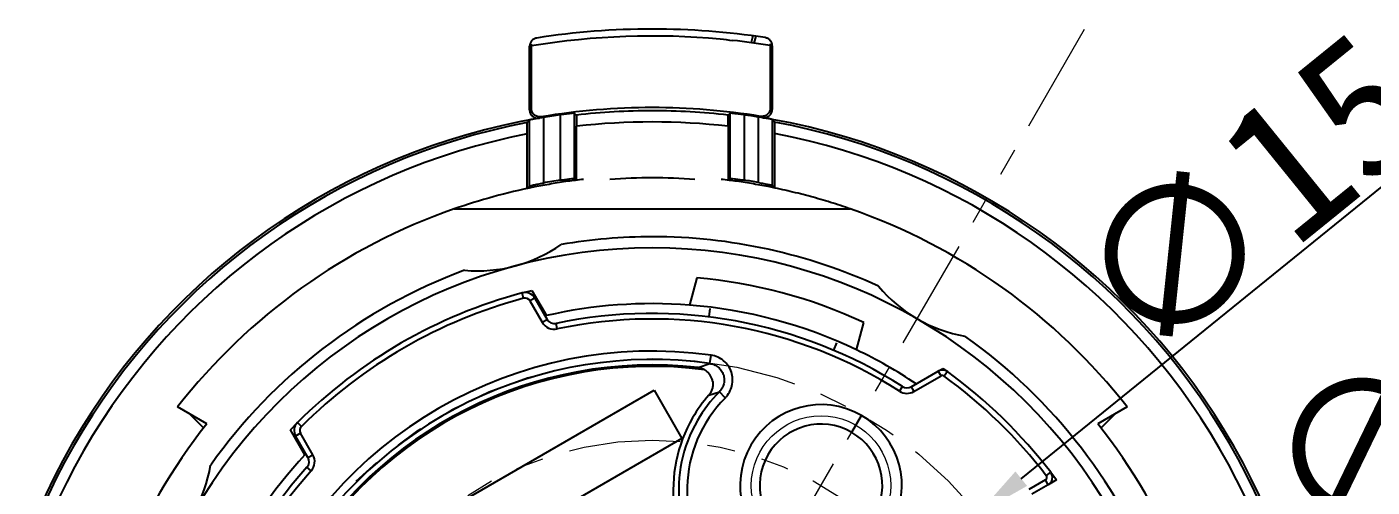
# Model space of a CAD drawing. Header units: millimetres. Extents: x 3975 to 4317, y 206 to 449.
# Drawn here: x 4228.3 to 4252.42, y 358.5 to 366.76 of the extents above; entities that cross this region are included whole.
import ezdxf

# ---------------------------------------------------------------- set-up
doc = ezdxf.new("R2010")
doc.units = ezdxf.units.MM
doc.linetypes.add('ACISOTGB', pattern=[9, 4, -1, 1, -1, 1, -1])
doc.layers.add('尺寸线', color=3, linetype='Continuous', lineweight=15)
doc.styles.add('VIEW 2.5', font='', dxfattribs={"height": 2.5})
doc.styles.get('VIEW 2.5').set_extended_font_data('SimSun')
doc.dimstyles.new('VIEW 2.5', dxfattribs={"dimtxt": 1, "dimasz": 1, "dimexe": 0.5, "dimexo": 0.2, "dimgap": 0.09, "dimtad": 1, "dimzin": 0, "dimdsep": 46, "dimtxsty": 'VIEW 2.5', "dimcen": 0.09, "dimclrd": 256, "dimclre": 256, "dimclrt": 256, "dimadec": 0, "dimazin": 0, "dimtp": 0.01, "dimtm": 0.01, "dimtfac": 0.6, "dimtmove": 0, "dimatfit": 0, "dimfxl": 1, "dimtolj": 1, "dimtzin": 0, "dimarcsym": 0})

# ---------------------------------------------------------------- blocks, each defined once
blk = doc.blocks.new('*D64')
at = {"layer": 'Defpoints', "color": 0, "transparency": 16777216}
for p in [(4236.338, 371.287), (4247.756, 367.574), (4223.02, 353.293), (4239.511, 353.293), (4239.511, 353.293)]:
    blk.add_point(p, dxfattribs=at)
at = {"layer": '尺寸线', "lineweight": -2, "transparency": 16777216}
for p, q in [((4247.856, 367.748), (4248.897, 369.55)), ((4222.82, 353.293), (4220.739, 353.293))]:
    blk.add_line(p, q, dxfattribs=at)
blk.add_arc((4239.511, 353.293), 18.272, 63.1361, 176.8639, dxfattribs=at)
at = {"layer": '尺寸线', "transparency": 16777216}
for points in [[(4247.847, 369.74), (4247.688, 369.446), (4248.647, 369.117)], [(4221.433, 354.288), (4221.1, 354.297), (4221.239, 353.293)]]:
    blk.add_solid(points, dxfattribs=at)
at = {"layer": '尺寸线', "transparency": 16777216, "insert": (4229.705, 370.277), "char_height": 2.5, "attachment_point": 5, "rotation": 30, "style": 'VIEW 2.5'}
blk.add_mtext('\\A1;120°', dxfattribs=at)
blk = doc.blocks.new('*D67')
at = {"layer": 'Defpoints', "color": 0, "transparency": 16777216}
for p in [(4245.225, 355.281), (4233.797, 351.305)]:
    blk.add_point(p, dxfattribs=at)
at = {"layer": '尺寸线', "lineweight": -2, "transparency": 16777216}
for p, q in [((4246.17, 355.609), (4262.008, 361.119)), ((4233.797, 351.305), (4245.225, 355.281)), ((4232.852, 350.977), (4231.908, 350.648))]:
    blk.add_line(p, q, dxfattribs=at)
at = {"layer": '尺寸线', "transparency": 16777216}
for points in [[(4246.115, 355.767), (4246.224, 355.452), (4245.225, 355.281)], [(4232.798, 351.134), (4232.907, 350.819), (4233.797, 351.305)]]:
    blk.add_solid(points, dxfattribs=at)
at = {"layer": '尺寸线', "transparency": 16777216, "insert": (4256.279, 360.545), "char_height": 2.5, "attachment_point": 5, "rotation": 19.1817, "style": 'VIEW 2.5'}
blk.add_mtext('\\A1;∅12.10', dxfattribs=at)
blk = doc.blocks.new('*D68')
at = {"layer": 'Defpoints', "color": 0, "transparency": 16777216}
for p in [(4245.349, 358.023), (4233.673, 348.562)]:
    blk.add_point(p, dxfattribs=at)
at = {"layer": '尺寸线', "lineweight": -2, "transparency": 16777216}
for p, q in [((4246.126, 358.653), (4257.398, 367.786)), ((4233.673, 348.562), (4245.349, 358.023)), ((4232.896, 347.933), (4232.119, 347.303))]:
    blk.add_line(p, q, dxfattribs=at)
at = {"layer": '尺寸线', "transparency": 16777216}
for points in [[(4246.021, 358.783), (4246.231, 358.524), (4245.349, 358.023)], [(4232.791, 348.062), (4233.001, 347.803), (4233.673, 348.562)]]:
    blk.add_solid(points, dxfattribs=at)
at = {"layer": '尺寸线', "transparency": 16777216, "insert": (4252.22, 365.315), "char_height": 2.5, "attachment_point": 5, "rotation": 39.017, "style": 'VIEW 2.5'}
blk.add_mtext('\\A1;∅15.03', dxfattribs=at)

msp = doc.modelspace()

# ---------------------------------------------------------------- linework, layer by layer
at = {"color": 7, "linetype": 'Continuous', "lineweight": 25}
for p, q in [((4241.316, 366.596), (4241.283, 366.474)), ((4241.366, 366.589), (4241.333, 366.468)), ((4237.311, 366.409), (4237.345, 366.449)), ((4237.311, 365.269), (4237.311, 366.409)), ((4237.345, 365.292), (4237.345, 366.449)), ((4241.627, 366.456), (4241.661, 366.416)), ((4241.627, 366.456), (4241.627, 365.3)), ((4241.661, 366.416), (4241.661, 365.277)), ((4237.345, 365.292), (4237.311, 365.269)), ((4237.486, 365.121), (4237.52, 365.144)), ((4237.559, 365.133), (4237.559, 363.956)), ((4237.863, 364.007), (4237.863, 365.179)), ((4238.113, 365.209), (4238.113, 364.039)), ((4240.909, 364.039), (4240.909, 365.209)), ((4241.159, 365.179), (4241.159, 364.007)), ((4241.413, 363.965), (4241.413, 365.141)), ((4241.452, 365.152), (4241.486, 365.129)), ((4241.661, 365.277), (4241.627, 365.3)), ((4237.309, 363.903), (4237.309, 365.087)), ((4238.153, 364.006), (4238.153, 364.974)), ((4240.869, 364.974), (4240.869, 364.006)), ((4241.662, 365.096), (4241.662, 365.099)), ((4241.662, 365.096), (4241.663, 365.096)), ((4241.663, 365.096), (4241.663, 363.913)), ((4237.269, 363.854), (4237.269, 364.837)), ((4241.703, 364.846), (4241.703, 363.867)), ((4241.663, 363.913), (4241.682, 363.872)), ((4235.961, 363.493), (4243.061, 363.493)), ((4240.308, 362.258), (4240.177, 361.767)), ((4237.179, 361.986), (4237.353, 362.03)), ((4237.353, 362.03), (4237.614, 361.579)), ((4237.205, 361.889), (4237.179, 361.986)), ((4237.404, 361.892), (4237.317, 361.842)), ((4237.317, 361.842), (4237.539, 361.459)), ((4237.404, 361.892), (4237.625, 361.509)), ((4240.544, 361.705), (4240.526, 361.556)), ((4237.539, 361.459), (4237.625, 361.509)), ((4237.807, 361.339), (4237.786, 361.437)), ((4243.171, 360.964), (4243.303, 361.455)), ((4242.764, 360.956), (4242.822, 361.092)), ((4240.543, 360.72), (4240.564, 360.869)), ((4240.331, 360.647), (4240.543, 360.72)), ((4244.152, 360.303), (4244.638, 360.583)), ((4244.638, 360.583), (4244.721, 360.631)), ((4244.688, 360.496), (4244.638, 360.583)), ((4244.721, 360.631), (4244.801, 360.574)), ((4244.801, 360.574), (4244.742, 360.493)), ((4243.943, 360.222), (4243.996, 360.306)), ((4244.202, 360.216), (4244.688, 360.496)), ((4233.48, 356.739), (4239.542, 360.239)), ((4239.542, 360.239), (4240.042, 359.373)), ((4240.524, 360.152), (4240.714, 360.212)), ((4240.82, 360.106), (4240.714, 360.211)), ((4244.152, 360.303), (4244.202, 360.216)), ((4231.524, 359.637), (4230.999, 359.94)), ((4248.023, 359.94), (4247.498, 359.637)), ((4231.213, 359.816), (4231.466, 359.563)), ((4233.023, 359.53), (4233.149, 359.659)), ((4233.149, 359.659), (4233.22, 359.588)), ((4243.086, 359.485), (4243.261, 359.788)), ((4247.556, 359.563), (4247.809, 359.816)), ((4233.284, 359.079), (4233.023, 359.53)), ((4233.204, 359.467), (4233.117, 359.417)), ((4233.338, 359.034), (4233.117, 359.417)), ((4233.425, 359.084), (4233.204, 359.467)), ((4240.042, 359.373), (4233.98, 355.873)), ((4233.394, 358.792), (4233.32, 358.859)), ((4233.338, 359.034), (4233.425, 359.084)), ((4246.56, 358.633), (4246.264, 358.462)), ((4246.61, 358.546), (4246.56, 358.633)), ((4246.575, 358.707), (4246.654, 358.768)), ((4246.757, 358.631), (4246.61, 358.546)), ((4246.654, 358.768), (4246.757, 358.631)), ((4246.61, 358.546), (4246.314, 358.375))]:
    msp.add_line(p, q, dxfattribs=at)
at = {"color": 7, "linetype": 'Continuous', "lineweight": 25, "flags": 128}
for points in [[(4238.152, 365.175), (4238.13, 365.194), (4238.113, 365.209)], [(4240.909, 365.209), (4240.887, 365.19), (4240.87, 365.175)], [(4237.309, 365.087), (4237.287, 365.061), (4237.27, 365.041)], [(4241.702, 365.05), (4241.68, 365.076), (4241.663, 365.096)], [(4238.126, 364.014), (4238.119, 364.028), (4238.113, 364.039)], [(4240.909, 364.039), (4240.902, 364.025), (4240.896, 364.014)], [(4237.289, 363.858), (4237.291, 363.863), (4237.309, 363.903)]]:
    msp.add_lwpolyline(points, dxfattribs=at)
at = {"color": 7, "linetype": 'Continuous', "lineweight": 25}
for centre, radius, start, end in [((4239.511, 353.293), 25.843, 75.4723, 165.4723), ((4239.511, 353.293), 25.543, 345.4723, 165.4723), ((4239.511, 353.293), 25.25, 90, 180), ((4239.511, 353.293), 25.183, 90, 179.6505), ((4239.511, 353.293), 25.25, 0, 90), ((4239.511, 353.293), 25.183, 0, 90), ((4239.511, 353.293), 25.843, 345.4723, 75.4723), ((4239.511, 353.293), 24.633, 0, 180), ((4239.511, 353.293), 13.3, 84.7397, 99.3707), ((4239.511, 353.293), 13.425, 90, 98.8832), ((4239.511, 353.293), 13.425, 81.3352, 90), ((4238.569, 349.776), 16.9, 81.8823, 82.6509), ((4239.511, 353.293), 13.3, 80.8475, 83.7634), ((4239.511, 353.293), 12.017, 90, 99.5351), ((4239.511, 353.293), 12, 97.8927, 99.3625), ((4239.511, 353.293), 11.959, 90, 96.5268), ((4239.511, 353.293), 12.017, 80.7035, 90), ((4239.511, 353.293), 11.959, 83.4732, 90), ((4239.511, 353.293), 12, 80.8793, 82.1073), ((4239.511, 353.293), 12, 79.6788, 80.5255), ((4239.511, 353.293), 12, 99.7137, 200.5255), ((4239.511, 353.293), 11.959, 100.7982, 150.2065), ((4239.511, 353.293), 11.759, 83.3702, 96.6298), ((4239.511, 353.293), 12, 339.7137, 79.6788), ((4239.511, 353.293), 11.959, 340.7982, 79.4456), ((4239.511, 353.293), 11.759, 100.9927, 199.2554), ((4239.511, 353.293), 11.759, 340.9927, 79.2554), ((4239.511, 353.293), 10.841, 98.7432, 100.3745), ((4239.511, 353.293), 10.756, 85.9478, 94.0522), ((4239.511, 353.293), 10.841, 79.8941, 81.2568), ((4239.511, 353.293), 10.8, 109.1881, 142.0164), ((4239.511, 353.293), 10.8, 37.9836, 70.8119), ((4239.511, 353.293), 9.7, 90, 99.7095), ((4239.511, 353.293), 9.7, 65.2905, 90), ((4239.511, 353.293), 9.5, 30, 210), ((4236.379, 364.981), 2.6, 264.8793, 305.1207), ((4239.511, 353.293), 9.7, 110.2905, 144.7095), ((4239.511, 353.293), 9, 65.083, 84.917), ((4245.561, 363.772), 2.6, 219.8793, 260.1207), ((4239.511, 353.293), 9, 105.0176, 134.9824), ((4239.511, 353.293), 8.9, 105.0176, 134.9824), ((4237.231, 361.792), 0.2, 30, 105.0176), ((4237.231, 361.792), 0.1, 30, 105.0176), ((4239.511, 353.293), 8.5, 85.5068, 102.8954), ((4239.511, 353.293), 8.5, 64.4932, 85.5068), ((4239.511, 353.293), 8.325, 57.3985, 101.9568), ((4239.511, 353.293), 8.225, 57.3985, 101.9568), ((4237.755, 361.584), 0.25, 210, 281.9568), ((4237.755, 361.584), 0.15, 210, 281.9568), ((4239.511, 353.293), 9.7, 20.2905, 54.7095), ((4239.511, 353.293), 7.649, 82.0894, 157.9106), ((4239.511, 353.293), 7.499, 82.0894, 150), ((4239.511, 353.293), 8.5, 56.179, 64.4932), ((4239.511, 353.293), 7.4, 83.6382, 150), ((4239.511, 353.293), 7.375, 82.6945, 150), ((4244.713, 360.453), 0.15, 54.0027, 120), ((4239.511, 353.293), 9, 37.4663, 54.0027), ((4244.077, 360.433), 0.15, 237.3985, 300), ((4244.713, 360.453), 0.05, 54.0027, 120), ((4239.511, 353.293), 8.9, 37.4663, 54.0027), ((4242.486, 358.446), 2.351, 135.0997, 221.9874), ((4242.486, 358.446), 2.6, 138.9842, 150), ((4242.486, 358.446), 2.501, 135.0997, 150), ((4244.077, 360.433), 0.25, 237.3985, 300), ((4242.536, 358.532), 1.45, 60, 240), ((4239.511, 353.293), 25.843, 165.4723, 345.4723), ((4239.511, 353.293), 25.543, 165.4723, 345.4723), ((4239.511, 353.293), 10.2, 141.5435, 158.4565), ((4233.29, 359.517), 0.2, 134.9824, 210), ((4233.29, 359.517), 0.1, 134.9824, 210), ((4242.486, 358.446), 2.6, 150, 186.7833), ((4242.486, 358.446), 2.501, 150, 221.9874), ((4242.536, 358.532), 1.1, 60, 240), ((4242.536, 358.532), 1.45, 240, 60), ((4239.511, 353.293), 10.2, 21.5435, 38.4565), ((4242.536, 358.532), 1.1, 240, 60), ((4239.511, 353.293), 11.959, 150.2065, 199.4456), ((4229.032, 359.343), 2.6, 309.8793, 350.1207), ((4239.511, 353.293), 8.5, 137.1046, 154.4932), ((4239.511, 353.293), 8.325, 138.0432, 149.9992), ((4233.209, 358.959), 0.15, 318.0432, 30), ((4233.209, 358.959), 0.25, 318.0432, 30), ((4239.511, 353.293), 8.225, 138.0432, 182.6015), ((4246.535, 358.676), 0.05, 300, 37.4663), ((4246.535, 358.676), 0.15, 300.0054, 37.4663)]:
    msp.add_arc(centre, radius, start, end, dxfattribs=at)
for points in [[(4237.438, 366.557), (4237.421, 366.552), (4237.386, 366.543), (4237.345, 366.508), (4237.316, 366.462), (4237.313, 366.426), (4237.311, 366.409)], [(4241.661, 366.416), (4241.659, 366.434), (4241.655, 366.47), (4241.627, 366.516), (4241.585, 366.551), (4241.551, 366.56), (4241.534, 366.565)], [(4240.331, 360.647), (4240.352, 360.644), (4240.393, 360.637), (4240.43, 360.618), (4240.449, 360.608)], [(4240.594, 360.396), (4240.596, 360.374), (4240.6, 360.331), (4240.588, 360.266), (4240.564, 360.205), (4240.537, 360.17), (4240.524, 360.152)]]:
    msp.add_open_spline(points, degree=3, dxfattribs=at)
for points, knots in [([(4237.559, 365.133), (4237.535, 365.129), (4237.492, 365.122), (4237.432, 365.112), (4237.384, 365.102), (4237.349, 365.096), (4237.318, 365.089), (4237.312, 365.088), (4237.309, 365.087)], [0, 0, 0, 0, 0.183316, 0.328775, 0.505285, 0.637314, 0.763879, 1, 1, 1, 1]), ([(4237.311, 365.269), (4237.312, 365.259), (4237.313, 365.238), (4237.322, 365.209), (4237.338, 365.181), (4237.359, 365.157), (4237.386, 365.137), (4237.417, 365.124), (4237.452, 365.117), (4237.475, 365.12), (4237.486, 365.121)], [0, 0, 0, 0, 0.115586, 0.233859, 0.35482, 0.478472, 0.604814, 0.733849, 0.865578, 1, 1, 1, 1]), ([(4237.52, 365.144), (4237.509, 365.143), (4237.486, 365.141), (4237.452, 365.147), (4237.421, 365.161), (4237.394, 365.18), (4237.372, 365.204), (4237.357, 365.232), (4237.347, 365.262), (4237.346, 365.282), (4237.345, 365.292)], [0, 0, 0, 0, 0.134349, 0.266024, 0.395028, 0.52136, 0.645022, 0.766015, 0.88434, 1, 1, 1, 1]), ([(4238.113, 365.209), (4238.109, 365.209), (4238.101, 365.209), (4238.045, 365.203), (4237.979, 365.194), (4237.917, 365.187), (4237.882, 365.182), (4237.863, 365.179)], [0, 0, 0, 0, 0.24559, 0.496173, 0.726058, 0.85763, 1, 1, 1, 1]), ([(4238.152, 365.175), (4238.152, 365.172), (4238.152, 365.167), (4238.153, 365.142), (4238.153, 365.11), (4238.153, 365.068), (4238.153, 365.018), (4238.153, 364.989), (4238.153, 364.974)], [0, 0, 0, 0, 0.244473, 0.371222, 0.500667, 0.720222, 0.852688, 1, 1, 1, 1]), ([(4240.869, 364.974), (4240.869, 364.989), (4240.869, 365.019), (4240.869, 365.069), (4240.869, 365.121), (4240.87, 365.166), (4240.87, 365.172), (4240.87, 365.175)], [0, 0, 0, 0, 0.149192, 0.283379, 0.505872, 0.757894, 1, 1, 1, 1]), ([(4241.159, 365.179), (4241.14, 365.182), (4241.105, 365.187), (4241.043, 365.194), (4240.977, 365.203), (4240.921, 365.209), (4240.913, 365.209), (4240.909, 365.209)], [0, 0, 0, 0, 0.142202, 0.273634, 0.50332, 0.754144, 1, 1, 1, 1]), ([(4241.663, 365.096), (4241.658, 365.098), (4241.647, 365.1), (4241.595, 365.11), (4241.537, 365.121), (4241.478, 365.131), (4241.436, 365.137), (4241.413, 365.141)], [0, 0, 0, 0, 0.236189, 0.493684, 0.667264, 0.813838, 1, 1, 1, 1]), ([(4241.627, 365.3), (4241.626, 365.29), (4241.625, 365.27), (4241.615, 365.241), (4241.6, 365.213), (4241.578, 365.189), (4241.552, 365.169), (4241.521, 365.156), (4241.487, 365.149), (4241.464, 365.151), (4241.452, 365.152)], [0, 0, 0, 0, 0.115643, 0.233957, 0.354944, 0.478603, 0.604938, 0.733948, 0.865635, 1, 1, 1, 1]), ([(4241.486, 365.129), (4241.498, 365.128), (4241.521, 365.126), (4241.555, 365.133), (4241.586, 365.146), (4241.613, 365.165), (4241.634, 365.19), (4241.65, 365.217), (4241.659, 365.247), (4241.66, 365.267), (4241.661, 365.277)], [0, 0, 0, 0, 0.134437, 0.266177, 0.395218, 0.521563, 0.645212, 0.766167, 0.884429, 1, 1, 1, 1]), ([(4237.269, 364.837), (4237.269, 364.853), (4237.269, 364.884), (4237.269, 364.935), (4237.269, 364.987), (4237.27, 365.031), (4237.27, 365.038), (4237.27, 365.041)], [0, 0, 0, 0, 0.159005, 0.297111, 0.509809, 0.762338, 1, 1, 1, 1]), ([(4241.702, 365.05), (4241.702, 365.047), (4241.702, 365.042), (4241.703, 365.017), (4241.703, 364.985), (4241.703, 364.943), (4241.703, 364.894), (4241.703, 364.863), (4241.703, 364.846)], [0, 0, 0, 0, 0.240075, 0.366494, 0.496959, 0.706578, 0.842912, 1, 1, 1, 1]), ([(4238.275, 364.021), (4238.182, 364.01), (4237.977, 363.986), (4237.689, 363.939), (4237.219, 363.852), (4236.607, 363.705), (4236.189, 363.568), (4235.961, 363.493)], [0, 0, 0, 0, 0.087799, 0.19338, 0.303525, 0.621834, 1, 1, 1, 1]), ([(4237.309, 363.903), (4237.312, 363.904), (4237.318, 363.906), (4237.349, 363.914), (4237.39, 363.923), (4237.46, 363.938), (4237.526, 363.95), (4237.559, 363.956)], [0, 0, 0, 0, 0.234867, 0.361637, 0.494456, 0.744339, 1, 1, 1, 1]), ([(4237.863, 364.007), (4237.881, 364.01), (4237.916, 364.015), (4237.979, 364.024), (4238.045, 364.033), (4238.101, 364.039), (4238.109, 364.039), (4238.113, 364.039)], [0, 0, 0, 0, 0.141004, 0.272305, 0.504947, 0.753992, 1, 1, 1, 1]), ([(4243.061, 363.493), (4242.945, 363.532), (4242.722, 363.607), (4242.362, 363.712), (4242, 363.804), (4241.657, 363.879), (4241.334, 363.939), (4241.046, 363.986), (4240.84, 364.01), (4240.747, 364.021)], [0, 0, 0, 0, 0.19679, 0.378056, 0.544389, 0.696555, 0.806537, 0.912082, 1, 1, 1, 1]), ([(4240.909, 364.039), (4240.913, 364.039), (4240.921, 364.039), (4240.977, 364.033), (4241.043, 364.024), (4241.106, 364.015), (4241.141, 364.01), (4241.159, 364.007)], [0, 0, 0, 0, 0.246473, 0.496065, 0.728216, 0.85926, 1, 1, 1, 1]), ([(4241.413, 363.965), (4241.446, 363.959), (4241.512, 363.947), (4241.582, 363.933), (4241.624, 363.924), (4241.654, 363.917), (4241.66, 363.915), (4241.663, 363.913)], [0, 0, 0, 0, 0.255145, 0.50579, 0.638564, 0.765282, 1, 1, 1, 1]), ([(4240.82, 360.106), (4240.848, 360.137), (4240.902, 360.201), (4240.945, 360.32), (4240.957, 360.445), (4240.934, 360.568), (4240.878, 360.681), (4240.793, 360.773), (4240.686, 360.842), (4240.605, 360.86), (4240.564, 360.869)], [0, 0, 0, 0, 0.125475, 0.250542, 0.37534, 0.500009, 0.624677, 0.749471, 0.874531, 1, 1, 1, 1]), ([(4240.491, 360.577), (4240.478, 360.587), (4240.459, 360.601), (4240.44, 360.612), (4240.436, 360.613), (4240.435, 360.614)], [0, 0, 0, 0, 0.577282, 0.810823, 1, 1, 1, 1]), ([(4240.594, 360.396), (4240.59, 360.414), (4240.582, 360.451), (4240.557, 360.502), (4240.526, 360.546), (4240.503, 360.567), (4240.491, 360.577)], [0, 0, 0, 0, 0.245671, 0.506319, 0.762816, 1, 1, 1, 1]), ([(4240.543, 360.721), (4240.57, 360.715), (4240.624, 360.703), (4240.695, 360.657), (4240.751, 360.596), (4240.789, 360.521), (4240.805, 360.439), (4240.797, 360.355), (4240.768, 360.276), (4240.732, 360.233), (4240.714, 360.212)], [0, 0, 0, 0, 0.12429, 0.248773, 0.373453, 0.498336, 0.623427, 0.748731, 0.874254, 1, 1, 1, 1])]:
    msp.add_open_spline(points, degree=3, knots=knots, dxfattribs=at)
at = {"layer": '尺寸线', "color": 1, "linetype": 'ACISOTGB', "ltscale": 0.5}
msp.add_line((4239.511, 353.293), (4247.756, 367.574), dxfattribs=at)
for radius in [7.514, 6.05]:
    msp.add_circle((4239.511, 353.293), radius, dxfattribs=at)
at = {"layer": '尺寸线'}
msp.add_circle((4242.536, 358.532), 1.25, dxfattribs=at)

# ---------------------------------------------------------------- dimensions: what is measured, and where the dimension line sits
dim = msp.add_angular_dim_2l(base=(4236.338, 371.287), line1=((4239.511, 353.293), (4247.756, 367.574)), line2=((4239.511, 353.293), (4223.02, 353.293)), dimstyle='VIEW 2.5', dxfattribs=at)
dim.commit()
dim.dimension.update_dxf_attribs({"geometry": '*D64', "text_midpoint": (4229.705, 370.277)})
for p1, p2, picture, middle in [((4233.673, 348.562), (4245.349, 358.023), '*D68', (4253.063, 364.274)), ((4233.797, 351.305), (4245.225, 355.281), '*D67', (4256.719, 359.279))]:
    dim = msp.add_diameter_dim_2p(p1=p1, p2=p2, dimstyle='VIEW 2.5', dxfattribs=at)
    dim.commit()
    dim.dimension.update_dxf_attribs({"geometry": picture, "text_midpoint": middle, "dimtype": 163})

doc.saveas('drawing.dxf')
